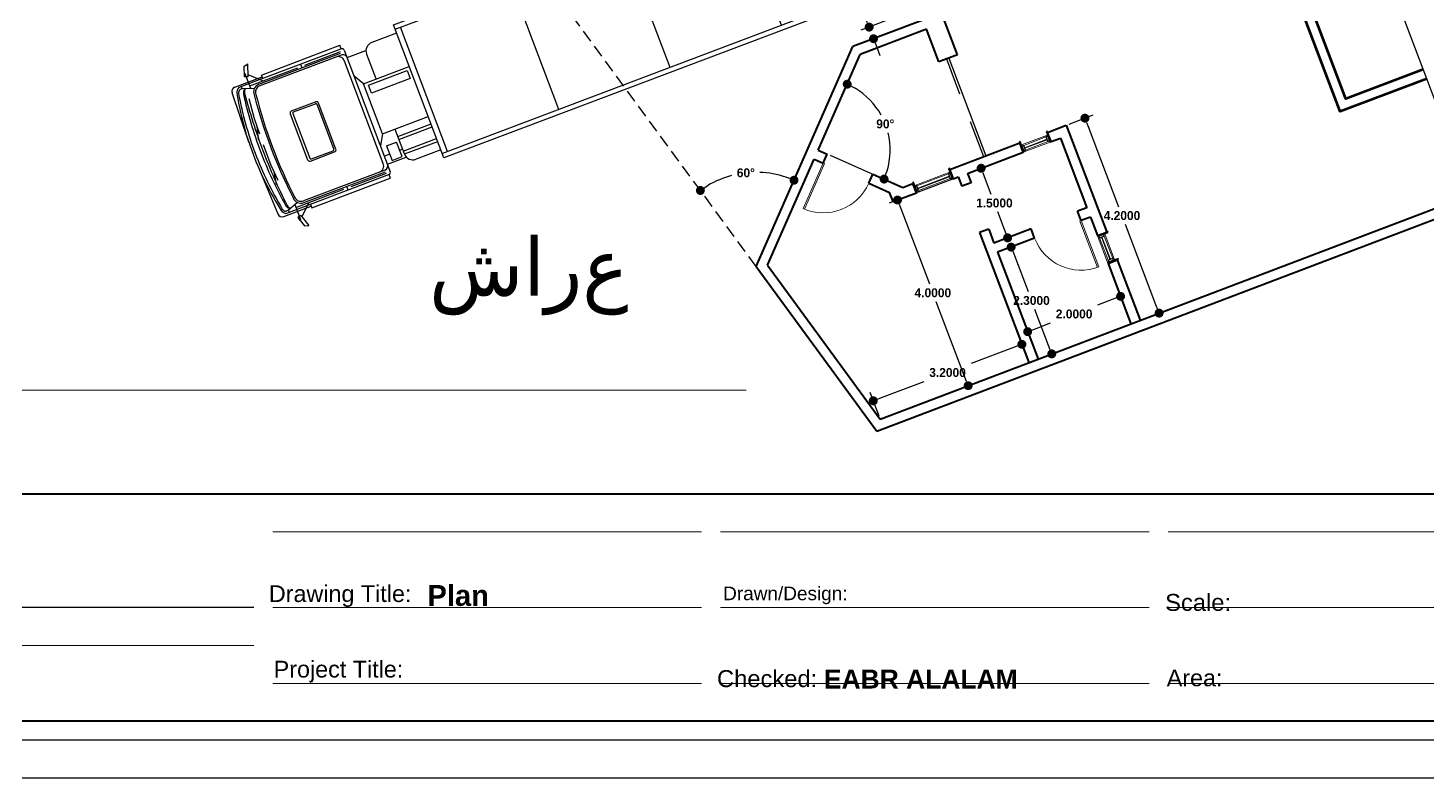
# Model space of a CAD drawing. Header units: metres. Extents: x 2164 to 2480, y 2851 to 3062.
# Drawn here: x 2246.26 to 2274.44, y 2901.46 to 2916.57 of the extents above; entities that cross this region are included whole.
import ezdxf

# ---------------------------------------------------------------- set-up
doc = ezdxf.new("R2010")
doc.units = ezdxf.units.M
doc.header["$MEASUREMENT"] = 0
doc.linetypes.add('DASHED2', pattern=[0.375, 0.25, -0.125])
doc.linetypes.add('JIS_02_0.7', pattern=[1.35, 0.75, -0.6])
doc.layers.get('0').update_dxf_attribs({"linetype": 'CONTINUOUS'})
doc.layers.get('Defpoints').update_dxf_attribs({"linetype": 'CONTINUOUS'})
for name, color, linetype in [('0.DIM', 7, 'CONTINUOUS'), ('bl', 8, 'CONTINUOUS'), ('تعديل الأرض', 2, 'CONTINUOUS')]:
    doc.layers.add(name, color=color, linetype=linetype)
doc.layers.add('A-WALL', color=7, linetype='CONTINUOUS', lineweight=30, true_color=0x000000)
doc.layers.add('elevation', color=55, linetype='CONTINUOUS', lineweight=0)
doc.layers.add('G-ANNO-TTLB', color=250, linetype='CONTINUOUS', lineweight=18)
doc.styles.add('Arial', font='arial.ttf', dxfattribs={"height": 0.05})
doc.styles.add('Arial_1', font='arial.ttf', dxfattribs={"height": 238.125})
doc.styles.add('Arial_B_3', font='arialbd.ttf', dxfattribs={"height": 2.5})
doc.styles.get("Standard").update_dxf_attribs({"font": 'bold.shx', "bigfont": 'whgtxt.shx'})
doc.dimstyles.get("Standard").update_dxf_attribs({"dimtxt": 0.18, "dimasz": 0.18, "dimexe": 0.18, "dimexo": 0.0625, "dimgap": 0.09, "dimtad": 0, "dimtih": 1, "dimtoh": 1, "dimdec": 4, "dimzin": 0, "dimdsep": 46, "dimtxsty": 'Standard', "dimblk": 'DOT', "dimcen": 0.09, "dimadec": 0, "dimazin": 0, "dimtfac": 1, "dimtdec": 4, "dimtofl": 0, "dimtmove": 0, "dimatfit": 3, "dimldrblk": 'DOT', "dimfxl": 1, "dimtolj": 1, "dimtzin": 0, "dimarcsym": 0})
doc.dimstyles.new('STANDARD$0', dxfattribs={"dimtxt": 0.2, "dimasz": 0.08, "dimexe": 0.18, "dimexo": 0.0625, "dimgap": 0.09, "dimtad": 0, "dimtih": 1, "dimtoh": 1, "dimzin": 0, "dimdsep": 46, "dimtxsty": 'Arial', "dimblk": 'DOT', "dimcen": 0.09, "dimse1": 1, "dimse2": 1, "dimadec": 0, "dimazin": 3, "dimtfac": 1, "dimtofl": 0, "dimtmove": 0, "dimatfit": 3, "dimfxl": 1, "dimtolj": 1, "dimtzin": 0, "dimarcsym": 0})

# ---------------------------------------------------------------- blocks, each defined once
blk = doc.blocks.new('_Dot')
at = {"color": 0, "linetype": 'ByBlock', "lineweight": -2}
blk.add_line((-0.5, 0), (-1, 0), dxfattribs=at)
at = {"color": 0, "linetype": 'ByBlock', "const_width": 0.5}
blk.add_lwpolyline([(-0.25, 0, 1), (0.25, 0, 1)], format="xyb", close=True, dxfattribs=at)
blk = doc.blocks.new('*D70')
at = {"layer": '0.DIM', "color": 0, "lineweight": -2, "transparency": 16777216}
for start, end in [(343.9105035039578, 358.8990512596231), (313.4882624732006, 327.9840949868795)]:
    blk.add_arc((2248.308975304701, 2928.980073520454), 1.422834134021071, start, end, dxfattribs=at)
at = {"layer": 'Defpoints', "color": 0, "transparency": 16777216}
for p in [(2252.309907079519, 2929.411341954462, -8.43720548942263), (2248.308975304701, 2928.980073520454, 10.08), (2248.308975304701, 2928.980073520454, 10.08), (2249.491431306082, 2928.188710912206), (2260.869782477067, 2911.839911952101, 9.982000000000001)]:
    blk.add_point(p, dxfattribs=at)
at = {"layer": '0.DIM', "color": 0, "lineweight": -2, "transparency": 16777216, "xscale": 0.18, "yscale": 0.18, "zscale": 0.18}
for p, rotation in [((2249.723614744542, 2929.132560333587), 92.52566163375968), ((2249.150011264825, 2927.832417000971), 219.861652099064)]:
    blk.add_blockref('_Dot', p, dxfattribs=dict(at, rotation=rotation))
at = {"layer": '0.DIM', "color": 0, "transparency": 16777216, "insert": (2249.610747576966, 2928.405751377318), "char_height": 0.18, "attachment_point": 5}
blk.add_mtext('\\A1;60°', dxfattribs=at)
blk = doc.blocks.new('6435')
at = {"color": 0}
for p, q in [((432.0453966250352, 1665.483149075327), (505.4554345968354, 1887.356856539611)), ((505.4554345968354, 1887.356856539611), (597.1663951079536, 1912.237368784152)), ((507.2874628575228, 1640.588252774424), (597.1663951079536, 1912.237368784152)), ((469.6162912985019, 1722.073002077761), (432.0453966250352, 1722.073002077761)), ((507.2874628575228, 1640.588252774424), (432.0453966250352, 1665.483149075334)), ((469.6162912985019, 1372.65124318435), (469.6162912985019, 1722.073002077761)), ((777.6419938793115, 1438.06521702466), (519.1399009048182, 1676.410933768747)), ((793.3103972735989, 1572.250269773401), (2648.549272531847, 1572.250269773401)), ((793.3103972735989, 1488.012048261363), (793.3103972735989, 1572.250269773401)), ((2648.549272531847, 1488.012048261363), (2648.549272531847, 1572.250269773401)), ((3919.266826145322, 1572.250269773401), (17324.37970122459, 1572.250269773401)), ((3919.266826145322, -1572.25026977341), (3919.266826145322, 1572.250269773401)), ((17324.37970122459, 1572.250269773401), (17324.37970122459, -1572.25026977341)), ((5.797731991362525, 281.7680795399783), (45.42311696169781, 1432.42576108696)), ((145.3638752326078, 1528.984086495467), (793.3103972735989, 1528.984086495467)), ((2651.743107218965, 1488.012048261363), (226.6095024121169, 1488.012048261363)), ((289.8865995669912, 1438.06521702466), (237.1216582308698, 1438.06521702466)), ((289.8865995669912, 1438.06521702466), (289.8865995669912, 1488.012048261363)), ((539.189075194503, 1347.329704923583), (289.8865995669912, 1438.06521702466)), ((469.6162912985019, 1438.06521702466), (1604.001428359159, 1438.06521702466)), ((667.0094944250013, 1400.593990976456), (2601.743106473907, 1400.593990976456)), ((2601.743106473907, 1360.593990976456), (675.8984305865306, 1360.593990976456)), ((1687.140009479568, 1488.012048261363), (1687.140009479568, 1400.593990976456)), ((1772.332054343744, 1438.06521702466), (2614.777128093847, 1438.06521702466)), ((2701.743107964023, 1438.012047516305), (2701.743107964023, -1438.012047516314)), ((2701.743107964023, 1260.59398948634), (3147.065255413268, 1260.59398948634)), ((3919.266826145322, 1381.533074929487), (3330.775278303277, 1381.533074929487)), ((3919.266826145322, 1472.250269773401), (17324.37970122459, 1472.250269773401)), ((4043.562702024094, -1472.25026977341), (4043.562702024094, 1472.250269773401)), ((6674.866926688439, -1472.25026977341), (6674.866926688439, 1472.250269773401)), ((9306.171151352784, -1472.25026977341), (9306.171151352784, 1472.250269773401)), ((11937.47537601713, -1472.25026977341), (11937.47537601713, 1472.250269773401)), ((14568.77960068148, -1472.25026977341), (14568.77960068148, 1472.250269773401)), ((17200.08382534582, -1472.250269773403), (17200.08382534582, 1472.250269773401)), ((303.3106964751787, 718.1033658239312), (354.8202599871147, 1177.646770686863)), ((2620.574860085238, -1210.593985016), (2620.574860085238, 1210.593985015991)), ((3130.775275323045, 1181.533071949255), (3130.775275323045, 606.2455573176549)), ((295.9521874021448, 362.6561040024017), (303.3106964751787, 718.1033658239312)), ((2835.090943764866, 592.7746736172476), (2701.743107964023, 818.1198820157142)), ((299.8521939434286, 551.0429949350792), (215.0085875978402, 258.2854931494139)), ((1084.779593561048, 542.7746728721895), (1084.779593561048, -542.7746728721986)), ((1134.779594306106, 592.7746736172476), (1703.181275098555, 592.7746736172476)), ((1141.303307426366, 526.5897129767754), (1141.303307426366, -526.5897129767918)), ((1171.303306755814, 556.5897123062232), (1683.929112672777, 556.5897123062232)), ((1713.929112002224, -526.5897129767918), (1713.929112002224, 526.5897129767754)), ((1753.181275843614, -542.7746728721986), (1753.181275843614, 542.7746728721895)), ((2835.090943764866, 592.7746736172476), (3919.266826145322, 592.7746736172476)), ((2835.090943764866, -592.7746736172567), (2835.090943764866, 592.7746736172476)), ((2927.977111058746, 521.3111832427885), (3840.861556520889, 521.3111832427885)), ((2927.977111058746, 334.05283545568), (2927.977111058746, 521.3111832427885)), ((3840.861556520889, 334.05283545568), (2927.977111058746, 334.05283545568)), ((3840.861556520889, 521.3111832427885), (3840.861556520889, 334.05283545568)), ((288.5936783291108, -378.3144860711118), (288.5936783291108, 109.338693995297)), ((5.797731991362525, -281.7680795399947), (45.42311696169781, -1432.425761086976)), ((296.9600717972207, -517.2650817564872), (237.0841148171749, -810.0225835421525)), ((310.6692055484455, -744.9488870049981), (288.5936783291108, -378.3144860711118)), ((1134.779594306106, -592.7746736172567), (1703.181275098555, -592.7746736172567)), ((1171.303306755814, -556.5897123062396), (1683.929112672777, -556.5897123062396)), ((2835.090943764866, -592.7746736172567), (2701.743107964023, -818.1198820157233)), ((2835.090943764866, -592.7746736172567), (3919.266826145322, -592.7746736172567)), ((3130.775275323045, -1181.533071949264), (3130.775275323045, -606.2455573176567)), ((2827.968922502332, -876.6946913683068), (3062.35817201293, -876.6946913683068)), ((2827.968922502332, -876.6946913683068), (2827.968922502332, -1218.630964945777)), ((3062.35817201293, -1218.630964945777), (3062.35817201293, -876.6946913683068)), ((3130.775275323045, -770.7995333573062), (3919.266826145322, -770.7995333573062)), ((3130.775275323045, -836.5930069041287), (3919.266826145322, -836.5930069041287)), ((2827.968922502332, -1068.644340427324), (2701.743107964023, -1068.644340427324)), ((2827.968922502332, -1218.630964945777), (3062.35817201293, -1218.630964945777)), ((3062.35817201293, -1068.644340427324), (3130.775275323045, -1068.644340427324)), ((3130.775275323045, -1115.739598402449), (3919.266826145322, -1115.739598402449)), ((3130.775275323045, -1181.533071949264), (3919.266826145322, -1181.533071949264)), ((145.3638752326078, -1528.984086495476), (793.3103972735989, -1528.984086495476)), ((2651.743107218965, -1488.012048261372), (226.6095024121169, -1488.012048261372)), ((289.8865995669912, -1438.065217024669), (237.1216582308698, -1438.065217024669)), ((539.189075194503, -1347.329704923593), (289.8865995669912, -1438.065217024669)), ((289.8865995669912, -1438.065217024669), (289.8865995669912, -1488.012048261372)), ((469.6162912985019, -1372.651243184359), (469.6162912985019, -1722.073002077771)), ((469.6162912985019, -1438.065217024669), (1604.001428359159, -1438.065217024669)), ((777.6419938793115, -1438.065217024669), (519.1399009048182, -1676.410933768756)), ((667.0094944250013, -1400.593990976465), (2601.743106473907, -1400.593990976465)), ((2601.743106473907, -1360.593990976465), (675.8984305865306, -1360.593990976465)), ((793.3103972735989, -1488.012048261372), (793.3103972735989, -1572.25026977341)), ((1687.140009479568, -1488.012048261372), (1687.140009479568, -1400.593990976465)), ((1772.332054343744, -1438.065217024669), (2614.777128093847, -1438.065217024669)), ((2648.549272531847, -1488.012048261372), (2648.549272531847, -1572.25026977341)), ((2701.743107964023, -1260.593989486349), (3147.065255413268, -1260.593989486349)), ((3919.266826145322, -1381.533074929496), (3330.775278303277, -1381.533074929496)), ((17324.37970122459, -1472.250269773403), (3919.266826145322, -1472.25026977341)), ((507.2874628575228, -1640.588252774433), (432.0453966250352, -1665.483149075343)), ((432.0453966250352, -1665.483149075336), (505.4554345968354, -1887.356856539621)), ((469.6162912985019, -1722.073002077771), (432.0453966250352, -1722.073002077771)), ((507.2874628575228, -1640.588252774433), (597.1663951079536, -1912.237368784162)), ((793.3103972735989, -1572.25026977341), (2648.549272531847, -1572.25026977341)), ((17324.37970122459, -1572.25026977341), (3919.266826145322, -1572.25026977341)), ((505.4554345968354, -1887.356856539621), (597.1663951079536, -1912.237368784162))]:
    blk.add_line(p, q, dxfattribs=at)
for centre, radius, start, end in [((6849.822004758724, -9.094947017729282e-13), 6849.822004758722, 168.3132433069796, 180), ((145.3638752326078, 1428.984085005343), 100.0000014901129, 90, 178.027675385178), ((7712.132498932508, -9.094947017729282e-13), 7659.952911010415, 169.7306775505081, 180), ((271.2031286076817, 1364.603749906236), 131.2181374665157, 109.8673372612905, 169.9481498431455), ((8927.180474983965, -9.094947017729282e-13), 8753.248515243899, 171.2918939419063, 180), ((264.060436785192, 1351.976581917507), 90.20504910821089, 107.3758985257768, 171.3256706555519), ((12736.98810138853, -9.094947017729282e-13), 12505.72016376943, 173.8958760705024, 180), ((391.3566335390497, 1307.400523361807), 117.8802671223197, 111.6512884957501, 171.2918939419063), ((435.3085524956405, 1315.56583664858), 133.8959977781456, 130.7741318589589, 173.8958760705024), ((667.0094944250013, 1220.593983823898), 180.0000071525574, 90, 180), ((675.8984305865306, 1210.593985015991), 150.0000059604645, 90, 180), ((2470.574854124774, 1210.593985015991), 150.0000059604645, 0, 90), ((2601.743106473907, 1260.59398948634), 100.0000014901161, 0, 90), ((2651.743107218965, 1438.012047516305), 50.00000074505806, 0, 90), ((3330.775278303277, 1181.533071949255), 200.0000029802322, 90, 180), ((11469.15822593818, -9.094947017729282e-13), 11049.77106511823, 173.6579775373117, 186.3420224626883), ((11508.04716329181, -9.999998807908014), 11049.77106511823, 173.6579775373117, 186.3420224626883), ((1134.779594306106, 542.7746728721895), 50.00000074505806, 90, 180), ((1171.303306755814, 526.5897129767754), 29.99999932944775, 90, 180), ((1683.929112672777, 526.5897129767754), 29.99999932944775, 0, 90), ((1703.181275098555, 542.7746728721895), 50.00000074505806, 0, 90), ((7712.132498932508, -9.094947017729282e-13), 7659.952911010408, 180, 190.2693224494919), ((8927.180474983965, -9.094947017729282e-13), 8753.248515243899, 180, 188.7081060580937), ((12736.98810138853, -9.094947017729282e-13), 12505.72016376943, 180, 186.1041239294976), ((6849.822004758724, -9.094947017729282e-13), 6849.82200475872, 180, 191.6867566930204), ((1134.779594306106, -542.7746728721986), 50.00000074505806, 180, 270), ((1171.303306755814, -526.5897129767918), 29.99999932944775, 180, 270), ((1683.929112672777, -526.5897129767918), 29.99999932944775, 270, 0), ((1703.181275098555, -542.7746728721986), 50.00000074505806, 270, 0), ((667.0094944250013, -1220.593983823907), 180.0000071525574, 180, 270), ((675.8984305865306, -1210.593985016), 150.0000059604645, 180, 270), ((2470.574854124774, -1210.593985016), 150.0000059604645, 270, 0), ((3330.775278303277, -1181.533071949264), 200.0000029802322, 180, 270), ((145.3638752326078, -1428.984085005352), 100.0000014901232, 181.972324614822, 270), ((271.2031286076817, -1364.603749906245), 131.218137466512, 190.0518501568545, 250.1326627387095), ((264.060436785192, -1351.976581917516), 90.20504910821593, 188.674329344448, 252.6241014742232), ((391.3566335390497, -1307.400523361816), 117.8802671223168, 188.7081060580937, 248.34871150425), ((435.3085524956405, -1315.565836648589), 133.8959977781332, 186.1041239294976, 229.2258681410412), ((2601.743106473907, -1260.593989486349), 100.0000014901161, 270, 0), ((2651.743107218965, -1438.012047516314), 50.00000074505806, 270, 0)]:
    blk.add_arc(centre, radius, start, end, dxfattribs=at)
blk = doc.blocks.new('dgfhg')
at = {"layer": 'A-WALL'}
for points in [[(2025.143094898612, 2975.479198112499), (2024.919095893546, 2975.479198112499), (2024.919095893546, 2975.458228408131), (2025.143094898612, 2975.458228408131)], [(2025.117594276894, 2975.417689314708), (2025.117594276894, 2975.458233139163), (2025.01759413221, 2975.458233139163), (2025.01759413221, 2975.417689314708)], [(2025.143094898612, 2974.900167816867), (2024.919095893546, 2974.900167816867), (2024.919095893546, 2974.879198112499), (2025.143094898612, 2974.879198112499)], [(2025.117669140966, 2974.900166329358), (2025.117669140966, 2974.93784263815), (2025.017668996282, 2974.93784263815), (2025.017668996282, 2974.900166329358)]]:
    blk.add_lwpolyline(points, close=True, dxfattribs=at)
at = {"layer": 'elevation', "color": 9, "true_color": 0xc7c8ca}
for p, q in [((2024.993093855247, 2975.458228477781), (2024.993238015625, 2974.900167886158)), ((2025.01759413221, 2975.417689314708), (2025.017668996282, 2974.93784263815)), ((2025.117669140966, 2974.93784263815), (2025.117594276894, 2975.417689314708)), ((2025.143094898612, 2974.900167821023), (2025.143094898612, 2975.458228408131))]:
    blk.add_line(p, q, dxfattribs=at)
at = {"layer": 'elevation', "color": 143, "true_color": 0x7aafdf}
for p, q in [((2025.067669068625, 2974.937842679706), (2025.067524945805, 2975.417689314708)), ((2025.079950830037, 2974.937842679706), (2025.079806707217, 2975.417689314708))]:
    blk.add_line(p, q, dxfattribs=at)
blk = doc.blocks.new('tehhtr')
at = {"layer": 'bl', "lineweight": 13}
for p, q in [((2027.183379513963, 2984.995497771606, 10.08), (2027.160011786301, 2984.986612429523, 10.08)), ((2027.160011786302, 2984.986612429523, 10.08), (2027.51531438551, 2984.052195465318, 10.08)), ((2027.183379513963, 2984.995497771606, 10.08), (2027.538793197308, 2984.06078866515, 10.08))]:
    blk.add_line(p, q, dxfattribs=at)
blk.add_arc((2027.183379513962, 2984.995497771607, 10.08), 0.999999999999844, 200.8188002012317, 290.8188002012241, dxfattribs=at)
blk = doc.blocks.new('*D81')
at = {"color": 0, "lineweight": -2, "transparency": 16777216}
for p, q in [((2263.068145113291, 2916.921531746605), (2262.888145113291, 2916.921531746605)), ((2264.130876260044, 2916.939073928432), (2263.027320780172, 2916.521115246164)), ((2263.131898680132, 2916.753200279804), (2263.068145113291, 2916.921531746605)), ((2264.219422880026, 2916.705280226203), (2263.115867400154, 2916.287321543936)), ((2263.347952433794, 2916.182743643975), (2263.411706000635, 2916.014412177175))]:
    blk.add_line(p, q, dxfattribs=at)
at = {"layer": 'Defpoints', "color": 0, "transparency": 16777216}
for p in [(2264.189792273424, 2916.961387676825, -8.536442185297615), (2264.278338893406, 2916.727593974597), (2263.284198866954, 2916.351075110776)]:
    blk.add_point(p, dxfattribs=at)
at = {"color": 0, "lineweight": -2, "transparency": 16777216, "xscale": 0.18, "yscale": 0.18, "zscale": 0.18}
for p, rotation in [((2263.195652246972, 2916.584868813005), 290.7435940119555), ((2263.284198866954, 2916.351075110776), 110.7435940119555)]:
    blk.add_blockref('_Dot', p, dxfattribs=dict(at, rotation=rotation))
at = {"color": 0, "lineweight": 30, "transparency": 16777216, "insert": (2262.393145113291, 2916.921531746605), "char_height": 0.18, "attachment_point": 5}
blk.add_mtext('\\A1;0.2500', dxfattribs=at)
blk = doc.blocks.new('*D86')
at = {"color": 0, "lineweight": -2, "transparency": 16777216}
for p, q in [((2264.928832078286, 2913.544840077726), (2263.598417014174, 2913.038963206465)), ((2263.830639116337, 2912.934690030305), (2264.409048840686, 2911.413519456556)), ((2265.12434492371, 2909.532348882806), (2264.545935199362, 2911.053519456556)), ((2266.350486811662, 2909.806003651903), (2265.020071747551, 2909.300126780642))]:
    blk.add_line(p, q, dxfattribs=at)
at = {"layer": 'Defpoints', "color": 0, "transparency": 16777216}
for p in [(2264.987718751992, 2913.567231139777, 10.08), (2266.409373485369, 2909.828394713953, 10.08), (2265.188319386712, 2909.364101243645)]:
    blk.add_point(p, dxfattribs=at)
at = {"color": 0, "lineweight": -2, "transparency": 16777216, "xscale": 0.18, "yscale": 0.18, "zscale": 0.18}
for p, rotation in [((2263.766664653335, 2913.102937669467), 110.8188002011371), ((2265.188319386712, 2909.364101243645), 290.8188002011372)]:
    blk.add_blockref('_Dot', p, dxfattribs=dict(at, rotation=rotation))
at = {"color": 0, "lineweight": 30, "transparency": 16777216, "insert": (2264.477492020024, 2911.233519456556), "char_height": 0.18, "attachment_point": 5}
blk.add_mtext('\\A1;4.0000', dxfattribs=at)
blk = doc.blocks.new('*D87')
at = {"color": 0, "lineweight": -2, "transparency": 16777216}
for p, q in [((2266.386982423319, 2909.887281387661), (2266.205567314767, 2910.364388381448)), ((2266.101294138608, 2910.132166279284), (2265.247392580729, 2909.807478848934)), ((2263.446720276273, 2909.122791418585), (2264.300621834152, 2909.447478848935)), ((2263.395913282661, 2908.749957600957), (2263.214498174109, 2909.227064594745))]:
    blk.add_line(p, q, dxfattribs=at)
at = {"layer": 'Defpoints', "color": 0, "transparency": 16777216}
for p in [(2266.40937348537, 2909.828394713954, 10.08), (2263.278472637112, 2909.058816955583), (2263.418304344712, 2908.691070927251, 10.08)]:
    blk.add_point(p, dxfattribs=at)
at = {"color": 0, "lineweight": -2, "transparency": 16777216, "xscale": 0.18, "yscale": 0.18, "zscale": 0.18}
for p, rotation in [((2266.26954177777, 2910.196140742286), 20.81880020116878), ((2263.278472637112, 2909.058816955583), 200.8188002011687)]:
    blk.add_blockref('_Dot', p, dxfattribs=dict(at, rotation=rotation))
at = {"color": 0, "lineweight": 30, "transparency": 16777216, "insert": (2264.77400720744, 2909.627478848935), "char_height": 0.18, "attachment_point": 5}
blk.add_mtext('\\A1;3.2000', dxfattribs=at)
blk = doc.blocks.new('*D88')
at = {"color": 0, "lineweight": -2, "transparency": 16777216}
for p, q in [((2265.837750508675, 2912.071699457521), (2266.222061288753, 2912.217829744423)), ((2266.117788112593, 2911.985607642259), (2266.394096206099, 2911.258939808997)), ((2266.807290658282, 2910.172271975735), (2266.530982564776, 2910.898939808997)), ((2266.655201980368, 2909.921868512673), (2267.039512760446, 2910.067998799575))]:
    blk.add_line(p, q, dxfattribs=at)
at = {"layer": 'Defpoints', "color": 0, "transparency": 16777216}
for p in [(2265.778863834968, 2912.049308395471, 10.08), (2266.871265121284, 2910.004024336574), (2266.59631530666, 2909.899477450623, 10.08)]:
    blk.add_point(p, dxfattribs=at)
at = {"color": 0, "lineweight": -2, "transparency": 16777216, "xscale": 0.18, "yscale": 0.18, "zscale": 0.18}
for p, rotation in [((2266.053813649591, 2912.153855281422), 110.818800201165), ((2266.871265121284, 2910.004024336574), 290.818800201165)]:
    blk.add_blockref('_Dot', p, dxfattribs=dict(at, rotation=rotation))
at = {"color": 0, "lineweight": 30, "transparency": 16777216, "insert": (2266.462539385438, 2911.078939808997), "char_height": 0.18, "attachment_point": 5}
blk.add_mtext('\\A1;2.3000', dxfattribs=at)
blk = doc.blocks.new('*D89')
at = {"color": 0, "lineweight": -2, "transparency": 16777216}
for p, q in [((2268.087662695286, 2911.098148281059), (2267.79458660128, 2910.986709060716)), ((2268.443342457522, 2910.66919149102), (2268.191935871445, 2911.330370383223)), ((2266.573924244611, 2909.958364124329), (2266.322517658534, 2910.619543016533)), ((2266.554739760698, 2910.515269840374), (2266.847815854704, 2910.626709060716))]:
    blk.add_line(p, q, dxfattribs=at)
at = {"layer": 'Defpoints', "color": 0, "transparency": 16777216}
for p in [(2268.255910334447, 2911.162122744062), (2268.465733519572, 2910.610304817313, 10.08), (2266.596315306661, 2909.899477450623, 10.08)]:
    blk.add_point(p, dxfattribs=at)
at = {"color": 0, "lineweight": -2, "transparency": 16777216, "xscale": 0.18, "yscale": 0.18, "zscale": 0.18}
for p, rotation in [((2268.255910334447, 2911.162122744062), 20.81880020119048), ((2266.386492121536, 2910.451295377371), 200.8188002011905)]:
    blk.add_blockref('_Dot', p, dxfattribs=dict(at, rotation=rotation))
at = {"color": 0, "lineweight": 30, "transparency": 16777216, "insert": (2267.321201227992, 2910.806709060716), "char_height": 0.18, "attachment_point": 5}
blk.add_mtext('\\A1;2.0000', dxfattribs=at)
blk = doc.blocks.new('*D90')
at = {"color": 0, "lineweight": -2, "transparency": 16777216}
for p, q in [((2265.233547246989, 2913.660704938496), (2265.61785802707, 2913.806835225399)), ((2265.51358485091, 2913.574613123234), (2265.647727471078, 2913.221828932555)), ((2265.918756449922, 2912.509044741875), (2265.784613829754, 2912.861828932555)), ((2265.766667772006, 2912.258641278812), (2266.150978552086, 2912.404771565714))]:
    blk.add_line(p, q, dxfattribs=at)
at = {"layer": 'Defpoints', "color": 0, "transparency": 16777216}
for p in [(2265.174660573282, 2913.638313876445, 10.08), (2265.449610387908, 2913.742860762397), (2265.707781098299, 2912.236250216761, 10.08)]:
    blk.add_point(p, dxfattribs=at)
at = {"color": 0, "lineweight": -2, "transparency": 16777216, "xscale": 0.18, "yscale": 0.18, "zscale": 0.18}
for p, rotation in [((2265.449610387908, 2913.742860762397), 110.8188002011153), ((2265.982730912924, 2912.340797102713), 290.8188002011153)]:
    blk.add_blockref('_Dot', p, dxfattribs=dict(at, rotation=rotation))
at = {"color": 0, "lineweight": 30, "transparency": 16777216, "insert": (2265.716170650417, 2913.041828932554), "char_height": 0.18, "attachment_point": 5}
blk.add_mtext('\\A1;1.5000', dxfattribs=at)
blk = doc.blocks.new('*D91')
at = {"color": 0, "lineweight": -2, "transparency": 16777216}
for start, end in [(104.9967289520834, 120.7825219607678), (71.67478238103976, 87.60600631127346)]:
    blk.add_arc((2260.918660754797, 2911.765162068572), 1.896618866040844, start, end, dxfattribs=at)
at = {"layer": 'Defpoints', "color": 0, "transparency": 16777216}
for p in [(2248.3089753047, 2928.980073520454, 10.08), (2262.868638263539, 2916.193686410908), (2261.043340352726, 2913.657678414837), (2260.918660754797, 2911.765162068571), (2260.918660754797, 2911.765162068571, 10.08)]:
    blk.add_point(p, dxfattribs=at)
at = {"color": 0, "lineweight": -2, "transparency": 16777216, "xscale": 0.18, "yscale": 0.18, "zscale": 0.18}
for p, rotation in [((2261.682970917722, 2913.500959607995), 338.9549120529781), ((2259.797912304363, 2913.295222862745), 213.5023922888293)]:
    blk.add_blockref('_Dot', p, dxfattribs=dict(at, rotation=rotation))
at = {"color": 0, "transparency": 16777216, "insert": (2260.712884261272, 2913.650584874662), "char_height": 0.18, "attachment_point": 5}
blk.add_mtext('\\A1;60°', dxfattribs=at)
blk = doc.blocks.new('*D92')
at = {"color": 0, "lineweight": -2, "transparency": 16777216}
blk.add_line((2262.409809581098, 2914.002732640821), (2263.660846764908, 2913.451873216225), dxfattribs=at)
for start, end in [(29.10012575662414, 59.11761971976529), (343.3524637300638, 13.77160295773827)]:
    blk.add_arc((2262.169110323569, 2914.108717863498), 1.449945551565405, start, end, dxfattribs=at)
at = {"layer": 'Defpoints', "color": 0, "transparency": 16777216}
for p in [(2263.017889416217, 2916.036349775251), (2263.610479050414, 2914.266192609981), (2262.169110323571, 2914.108717863497, 10.08), (2262.16911032357, 2914.108717863497), (2262.352151584048, 2914.028120735987, 10.08)]:
    blk.add_point(p, dxfattribs=at)
at = {"color": 0, "lineweight": -2, "transparency": 16777216, "xscale": 0.18, "yscale": 0.18, "zscale": 0.18}
for p, rotation in [((2262.753417556084, 2915.435717170406), 152.6763307223349), ((2263.49610963048, 2913.524410630984), 249.7937527274941)]:
    blk.add_blockref('_Dot', p, dxfattribs=dict(at, rotation=rotation))
at = {"color": 0, "transparency": 16777216, "insert": (2263.52060813852, 2914.633880465636), "char_height": 0.18, "attachment_point": 5}
blk.add_mtext('\\A1;90°', dxfattribs=at)
blk = doc.blocks.new('*D73')
at = {"color": 0, "lineweight": -2, "transparency": 16777216}
for p, q in [((2267.218824544523, 2914.629556863146), (2267.706873651623, 2914.815132599607)), ((2267.602600475463, 2914.582910497443), (2268.216551568145, 2912.968269013048)), ((2268.967389019504, 2910.993627528654), (2268.353437926821, 2912.608269013048)), ((2268.711562014569, 2910.703778616033), (2269.199611121668, 2910.889354352493))]:
    blk.add_line(p, q, dxfattribs=at)
at = {"layer": 'Defpoints', "color": 0, "transparency": 16777216}
for p in [(2267.159937870816, 2914.607165801095, 18.51720548942263), (2269.031363482506, 2910.825379889491), (2268.652675340862, 2910.681387553982, 18.51720548942263)]:
    blk.add_point(p, dxfattribs=at)
at = {"color": 0, "lineweight": -2, "transparency": 16777216, "xscale": 0.18, "yscale": 0.18, "zscale": 0.18}
for p, rotation in [((2267.538626012461, 2914.751158136605), 110.8188002011341), ((2269.031363482506, 2910.825379889491), 290.8188002011341)]:
    blk.add_blockref('_Dot', p, dxfattribs=dict(at, rotation=rotation))
at = {"color": 0, "lineweight": 30, "transparency": 16777216, "insert": (2268.284994747483, 2912.788269013048), "char_height": 0.18, "attachment_point": 5}
blk.add_mtext('\\A1;4.2000', dxfattribs=at)

msp = doc.modelspace()

# ---------------------------------------------------------------- linework, layer by layer
at = {"color": 18, "linetype": 'DASHED2', "true_color": 0x000000}
msp.add_line((2260.918660754797, 2911.76516206857, 18.51720548942263), (2248.3089753047, 2928.980073520453, 18.51720548942263), dxfattribs=at)
at = {"color": 18, "linetype": 'JIS_02_0.7', "true_color": 0x000000}
msp.add_line((2264.750485826129, 2915.944027171593, -4.415578505925226), (2265.499061574249, 2913.975333782934, 18.51720548942261), dxfattribs=at)
at = {"color": 251, "true_color": 0x636466}
msp.add_line((2264.797244607186, 2915.961736510971, -4.414863916844231), (2265.545797029571, 2913.993104467101, 18.51720548942261), dxfattribs=at)
at = {"color": 18, "true_color": 0x000000}
msp.add_line((2262.905973837205, 2915.782182297053, 8.43720548942263), (2262.499494269441, 2914.859041054429, 8.43720548942263), dxfattribs=at)
at = {"color": 18, "lineweight": 5, "true_color": 0x000000}
for p, q in [((2237.93965228991, 2909.27253650012), (2260.721931863229, 2909.27253650012)), ((2259.823499599685, 2906.418138639855), (2251.193275391385, 2906.418138639855)), ((2268.834917456762, 2906.418138639855), (2260.204693248464, 2906.418138639855)), ((2277.84633531384, 2906.418138639856), (2269.21611110554, 2906.418138639855)), ((2259.823499599685, 2904.893364044751), (2251.193275391385, 2904.893364044751)), ((2268.834917456762, 2904.893364044751), (2260.204693248464, 2904.893364044751)), ((2277.84633531384, 2904.893364044751), (2269.21611110554, 2904.893364044751)), ((2250.812081742609, 2904.130976747198), (2233.300045517814, 2904.130976747198)), ((2259.823499599685, 2903.368589449645), (2251.193275391385, 2903.368589449645)), ((2268.834917456762, 2903.368589449645), (2260.204693248464, 2903.368589449645)), ((2277.84633531384, 2903.368589449645), (2269.21611110554, 2903.368589449645))]:
    msp.add_line(p, q, dxfattribs=at)
at = {"color": 18, "lineweight": 40, "true_color": 0x000000}
msp.add_line((2287.048349995305, 2907.180525937411), (2232.918851869036, 2907.180525937411), dxfattribs=at)
at = {"color": 18, "lineweight": 30, "true_color": 0x000000}
msp.add_line((2250.812081742609, 2904.893364044751), (2233.300045517814, 2904.893364044751), dxfattribs=at)
at = {"color": 18, "true_color": 0x000000}
msp.add_lwpolyline([(2231.775270922706, 2946.748426680415), (2295.815803917169, 2946.748426680193), (2295.815803917169, 2901.462621205536), (2231.775270922706, 2901.462621205611)], close=True, dxfattribs=at)
at = {"color": 18, "lineweight": 30, "true_color": 0x000000}
msp.add_lwpolyline([(2232.537658220261, 2945.986039382863), (2295.053416619615, 2945.986039382863), (2295.053416619615, 2902.225008503314), (2232.537658220261, 2902.225008503314)], close=True, dxfattribs=at)
at = {"color": 252, "lineweight": 30, "true_color": 0x939598}
msp.add_lwpolyline([(2262.889900894577, 2945.986039382863), (2269.167076020814, 2929.412125973449), (2270.400008993455, 2929.614926421645), (2268.505192799712, 2928.366788930462), (2269.562985153599, 2928.366788930462), (2276.369213909039, 2910.39599095705)], dxfattribs=at)
at = {"color": 18, "lineweight": 40, "true_color": 0x000000}
msp.add_lwpolyline([(2287.048349995307, 2902.606202152091), (2232.918851869036, 2902.606202152091), (2232.918851869036, 2907.180525937411)], dxfattribs=at)
at = {"layer": 'A-WALL', "elevation": 18.41720744249042}
for points in [[(2264.827107556249, 2913.533442237189), (2264.865004238178, 2913.547852067175), (2264.829462818421, 2913.641323113058), (2264.791566136492, 2913.626913283072)], [(2264.893663659564, 2913.531467642229), (2264.814051348108, 2913.740841552103), (2264.794450774475, 2913.733388632234), (2264.874063085931, 2913.524014722361)], [(2264.165496948033, 2913.254589615422), (2264.085884636577, 2913.463963525295), (2264.066284062945, 2913.456510605427), (2264.145896374401, 2913.247136695554)], [(2264.156458895469, 2913.278354773952), (2264.191675284394, 2913.291745449634), (2264.156133864637, 2913.385216495517), (2264.120917475711, 2913.371825819835)]]:
    msp.add_lwpolyline(points, close=True, dxfattribs=at)
at = {"layer": 'elevation', "color": 9, "true_color": 0xc7c8ca}
for p, q in [((2264.820750727707, 2913.664222088327, 18.41720744249041), (2264.112235826043, 2913.394662233243, 18.41720744249042)), ((2264.791566136492, 2913.626913283072, 18.41720744249041), (2264.156133864637, 2913.385216495517, 18.41720744249042)), ((2264.165496951918, 2913.254589616899, 18.41720744249042), (2264.874063085931, 2913.524014722361, 18.41720744249041)), ((2264.191675284394, 2913.291745449634, 18.41720744249042), (2264.827107556249, 2913.533442237189, 18.41720744249041))]:
    msp.add_line(p, q, dxfattribs=at)
at = {"layer": 'elevation', "color": 143, "true_color": 0x7aafdf}
for p, q in [((2264.173904613358, 2913.338480987345, 18.41720744249042), (2264.809312230865, 2913.580242496912, 18.41720744249041)), ((2264.178269719419, 2913.32700111311, 18.41720744249042), (2264.813677336925, 2913.568762622677, 18.41720744249041))]:
    msp.add_line(p, q, dxfattribs=at)
at = {"layer": 'تعديل الأرض', "color": 0, "linetype": 'Continuous', "lineweight": 40}
for p, q in [((2264.971176654464, 2916.027611231916, 8.153640103244827), (2264.56386219965, 2917.103062269807)), ((2264.278338893407, 2916.727593974597, 8.43720548942263), (2262.868638263539, 2916.193686410909, 8.43720548942263)), ((2264.349176189896, 2916.540559011486, 8.43720548942263), (2263.017889416216, 2916.036349775251, 8.43720548942263)), ((2264.597106728239, 2915.885936638936, 8.43720548942263), (2264.349176189896, 2916.540559011486, 8.43720548942263)), ((2260.918660754797, 2911.76516206857, 8.43720548942263), (2262.868638263539, 2916.193686410908, 8.43720548942263)), ((2262.16911032357, 2914.108717863497, 8.43720548942263), (2263.017889416216, 2916.036349775251, 8.43720548942263)), ((2264.971176654461, 2916.027611231915, -3.374882160061686), (2264.597106728238, 2915.885936638936, -3.374882160061686)), ((2266.786054228231, 2914.465000327757, 18.51720548942263), (2267.159937870816, 2914.607165801095, 18.51720548942263)), ((2266.8571369649, 2914.278058506466, 18.51720548942263), (2266.786054228231, 2914.465000327757, 18.51720548942263)), ((2267.159937870816, 2914.607165801095, 18.51720548942263), (2267.977389342509, 2912.457334856247, 18.51720548942263)), ((2264.822580922895, 2913.71840946352, 18.51720548942263), (2266.225228764358, 2914.251752117749, 18.51720548942263)), ((2266.296311501026, 2914.06481029646, 18.51720548942263), (2266.225228764358, 2914.25175211775, 18.51720548942263)), ((2266.8571369649, 2914.278058506466, 18.51720548942263), (2267.044078786193, 2914.349141243135, 18.51720548942263)), ((2267.044078786193, 2914.349141243136, 18.51720548942263), (2267.577199311211, 2912.947077583452, 18.51720548942263)), ((2261.148222805188, 2911.79021664711, 8.43720548942263), (2262.088513196059, 2913.92567660302, 8.43720548942263)), ((2262.08851319606, 2913.92567660302, 18.51720548942263), (2262.271554456537, 2913.845079475509, 18.51720548942263)), ((2262.169110323571, 2914.108717863497, 18.51720548942263), (2262.352151584048, 2914.028120735987, 18.51720548942263)), ((2262.271554456537, 2913.845079475509, 18.51720548942263), (2262.352151584048, 2914.028120735987, 18.51720548942263)), ((2265.174660573283, 2913.638313876445, 18.51720548942263), (2266.296311501027, 2914.06481029646, 18.51720548942263)), ((2263.186760758924, 2913.442093837959, 18.51720548942263), (2263.267357886434, 2913.625135098436, 18.51720548942263)), ((2263.267357886433, 2913.625135098435, 18.51720548942263), (2263.874360674744, 2913.357858305208, 18.51720548942263)), ((2264.893663659564, 2913.531467642229, 18.41720744249041), (2264.822580922895, 2913.71840946352, 18.41720744249041)), ((2265.174660573283, 2913.638313876446, 18.51720548942263), (2265.245742594464, 2913.451373936832, 18.51720548942263)), ((2263.186760758923, 2913.442093837957, 18.51720548942263), (2263.608043266285, 2913.256593804384, 18.51720548942263)), ((2263.874360674746, 2913.357858305208, 18.51720548942263), (2264.074813637731, 2913.434078516843, 18.51720548942263)), ((2264.1458963744, 2913.247136695553, 18.41720744249041), (2264.074813637731, 2913.434078516844, 18.41720744249041)), ((2264.893663659564, 2913.531467642229, 18.51720548942263), (2264.987718751992, 2913.567231139778, 18.51720548942263)), ((2264.987718751992, 2913.567231139777, 18.51720548942263), (2265.058800773172, 2913.380291200164, 18.51720548942263)), ((2265.245742594463, 2913.451373936832, 18.51720548942263), (2265.058800773172, 2913.380291200164, 18.51720548942263)), ((2263.418304344712, 2908.691070927251, 18.51720548942263), (2275.303350331904, 2913.210239449155, 18.51720548942263)), ((2263.679126002953, 2913.069651983093, 18.51720548942263), (2263.608043266285, 2913.256593804384, 18.51720548942263)), ((2263.679126002953, 2913.069651983094, 18.51720548942263), (2264.1458963744, 2913.247136695553, 18.51720548942263)), ((2263.346984503148, 2908.449981965958, 18.51720548942263), (2275.374187689417, 2913.023204324922, 18.51720548942263)), ((2267.577199311211, 2912.947077583451, 18.51720548942263), (2267.39025748992, 2912.875994846783, 18.51720548942263)), ((2267.461340226589, 2912.689053025491, 18.51720548942263), (2267.390257489919, 2912.875994846782, 18.51720548942263)), ((2267.64828204788, 2912.76013576216, 18.51720548942263), (2267.461340226589, 2912.689053025492, 18.51720548942263)), ((2267.64828204788, 2912.76013576216, 18.51720548942263), (2267.790447521217, 2912.386252119578, 18.51720548942263)), ((2265.601156277807, 2912.516664830376, 18.51720548942263), (2265.414214456516, 2912.445582093708, 18.51720548942263)), ((2265.601156277807, 2912.516664830376, 18.51720548942263), (2265.7077810983, 2912.236250216762, 18.51720548942263)), ((2266.455548383463, 2912.520581163438, 18.51720548942263), (2265.707781098299, 2912.236250216762, 18.51720548942263)), ((2266.526631120133, 2912.333639342145, 18.51720548942263), (2266.455548383464, 2912.520581163437, 18.51720548942263)), ((2265.414214456516, 2912.445582093708, 18.51720548942263), (2266.40937348537, 2909.828394713954, 18.51720548942263)), ((2266.526631120132, 2912.333639342146, 18.51720548942263), (2265.778863834968, 2912.049308395471, 18.51720548942263)), ((2267.790447521217, 2912.386252119577, 18.51720548942263), (2267.977389342509, 2912.457334856247, 18.51720548942263)), ((2265.778863834968, 2912.049308395471, 18.51720548942263), (2266.596315306661, 2909.899477450623, 18.51720548942263)), ((2268.003695731224, 2911.825426655704, 18.51720548942263), (2268.190637552516, 2911.896509392373, 18.51720548942263)), ((2268.190637552516, 2911.896509392373, 18.51720548942263), (2268.652675340863, 2910.681387553981, 18.51720548942263)), ((2260.918660754797, 2911.76516206857, 18.51720548942263), (2263.346984503148, 2908.449981965958, 18.51720548942263)), ((2261.148222805188, 2911.79021664711, 18.51720548942263), (2263.418304344712, 2908.69107092725, 18.51720548942263)), ((2268.003695731225, 2911.825426655705, 18.51720548942263), (2268.465733519572, 2910.610304817312, 18.51720548942263))]:
    msp.add_line(p, q, dxfattribs=at)
at = {"layer": 'تعديل الأرض', "color": 0, "linetype": 'Continuous', "lineweight": 60, "elevation": 0.09923669592305373}
for points in [[(2274.419920205761, 2915.542800532687), (2272.67627403292, 2914.882415015114), (2268.957315967208, 2924.701750578453)], [(2274.349082909271, 2915.729835495798), (2272.792471699542, 2915.140287274715), (2269.144350930319, 2924.772587874943)]]:
    msp.add_lwpolyline(points, dxfattribs=at)

# ---------------------------------------------------------------- block references
at = {"color": 251, "lineweight": 9, "true_color": 0x636466, "xscale": 0.0009101005052095188, "yscale": 0.0009101005052095188, "zscale": 0.0009101005052095188, "rotation": 20.74359401213373}
msp.add_blockref('6435', (2250.793971116865, 2914.02651525586), dxfattribs=at)
at = {"color": 18, "true_color": 0x000000}
for p, rotation in [((-1234.113932236073, 3749.671729678047, 18.51720548942263), 290.8188002009869), ((3103.397366898618, 6412.796495857676, 18.51720548942263), 200.8188002010554)]:
    msp.add_blockref('dgfhg', p, dxfattribs=dict(at, rotation=rotation))
at = {"color": 18, "true_color": 0x000000, "xscale": -1, "rotation": 357.0538419238975}
msp.add_blockref('tehhtr', (4133.354241923597, -171.3972371919274, 8.437205489422626), dxfattribs=at)
at = {"color": 18, "true_color": 0x000000}
msp.add_blockref('tehhtr', (240.2779607126256, -72.30644474611472, 8.43720548942263), dxfattribs=at)

# ---------------------------------------------------------------- texts
at = {"color": 18, "lineweight": 80, "true_color": 0x000000, "insert": (2254.33882003393, 2912.356782229221, 16.87441097884533), "char_height": 1.180175389706327, "attachment_point": 1}
msp.add_mtext_dynamic_manual_height_columns('{\\fArial|b0|i0|c178|p34;شارع}', width=0.483784192701249, gutter_width=5.900876948531636, heights=[0], dxfattribs=at)
at = {"layer": 'G-ANNO-TTLB', "color": 18, "lineweight": 9, "true_color": 0x000000, "attachment_point": 9}
for s, insert, char_height, width, style in [('Drawing Title: ', (2253.98221780228, 2904.905898366912), 0.3360671145003493, 3.569825664341983, 'Arial_1'), ('\\pxql;Plan ', (2260.95800952712, 2904.922779711308), 0.4200838931254366, 6.654693879943169, 'Arial_B_3'), ('Drawn/Design:', (2262.761282358727, 2904.961329461038), 0.2734246198964202, 2.377573401386194, 'Arial'), ('Scale:', (2270.48040814811, 2904.823409736035), 0.3417807748705252, 1.468343386465193, 'Arial'), ('Project Title:', (2253.817850859018, 2903.385289149909), 0.3360671145003493, 4.607095763037579, 'Arial_1'), ('Checked: ', (2262.15007994506, 2903.288756922252), 0.3417807748705252, 2.281303791720144, 'Arial'), ('EABR ALALAM ', (2266.184331322866, 2903.2645519846), 0.3807403864117742, 10.79760252673846, 'Arial_B_3'), ('Area:            ', (2270.307289206609, 2903.30592425708), 0.3360671145003493, 3.852717509440783, 'Arial_1')]:
    msp.add_mtext(s, dxfattribs=dict(at, insert=insert, char_height=char_height, width=width, style=style))

# ---------------------------------------------------------------- dimensions: what is measured, and where the dimension line sits
at = {"color": 18, "true_color": 0x000000}
for base, line1, line2, picture, middle in [((2261.043340352726, 2913.657678414837), ((2260.918660754797, 2911.76516206857, 18.51720548942263), (2248.3089753047, 2928.980073520453, 18.51720548942263)), ((2260.918660754797, 2911.76516206857, 8.43720548942263), (2262.868638263539, 2916.193686410908, 8.43720548942263)), '*D91', (2260.712884261272, 2913.650584874662, 8.43720548942263)), ((2263.610479050414, 2914.266192609981), ((2262.16911032357, 2914.108717863497, 8.43720548942263), (2263.017889416216, 2916.036349775251, 8.43720548942263)), ((2262.169110323571, 2914.108717863497, 18.51720548942263), (2262.352151584048, 2914.028120735987, 18.51720548942263)), '*D92', (2263.520608138521, 2914.633880465635, 8.43720548942263))]:
    dim = msp.add_angular_dim_2l(base=base, line1=line1, line2=line2, dimstyle='Standard', override={"dimexo": 0.063}, dxfattribs=at)
    dim.commit()
    dim.dimension.update_dxf_attribs({"geometry": picture, "text_midpoint": middle})
at = {"color": 244, "lineweight": 30, "true_color": 0x991b1e}
dim = msp.add_linear_dim(base=(2263.284198866954, 2916.351075110776, 8.43720548942263), p1=(2264.189792273424, 2916.961387676826, -0.09923669587498551), p2=(2264.278338893407, 2916.727593974597, 8.43720548942263), angle=290.7435940121135, dimstyle='STANDARD$0', override={"dimtxt": 0.18, "dimasz": 0.18, "dimexo": 0.063, "dimdec": 4, "dimtxsty": 'Standard', "dimse1": 0, "dimse2": 0, "dimazin": 0, "dimtdec": 4, "dimldrblk": 'Dot'}, dxfattribs=at)
dim.commit()
dim.dimension.update_dxf_attribs({"geometry": '*D81', "text_midpoint": (2262.393145113291, 2916.921531746605, 8.43720548942263), "dimtype": 129})
for p1, p2, distance, picture, middle in [((2267.159937870816, 2914.607165801095, 18.51720548942263), (2268.652675340862, 2910.681387553981, 18.51720548942263), 0.40514010083855045, '*D73', (2268.284994747483, 2912.788269013048)), ((2265.707781098299, 2912.236250216762, 18.51720548942263), (2265.174660573283, 2913.638313876445, 18.51720548942263), -0.29415548936669816, '*D90', (2265.716170650417, 2913.041828932554, 8.43720548942263)), ((2264.987718751992, 2913.567231139777, 18.51720548942263), (2266.40937348537, 2909.828394713954, 18.51720548942263), -1.3063466379261137, '*D86', (2264.477492020024, 2911.233519456556, 8.43720548942263)), ((2265.778863834968, 2912.049308395471, 18.51720548942263), (2266.596315306661, 2909.899477450623, 18.51720548942263), 0.2941554893645131, '*D88', (2266.462539385438, 2911.078939808997, 8.43720548942263)), ((2266.596315306661, 2909.899477450623, 18.51720548942263), (2268.465733519572, 2910.610304817313, 18.51720548942263), 0.5903632723140207, '*D89', (2267.321201227992, 2910.806709060716, 8.43720548942263)), ((2266.40937348537, 2909.828394713954, 18.51720548942263), (2263.418304344712, 2908.691070927251, 18.51720548942263), -0.3934336637913876, '*D87', (2264.77400720744, 2909.627478848935, 8.43720548942263))]:
    dim = msp.add_aligned_dim(p1=p1, p2=p2, distance=distance, dimstyle='STANDARD$0', override={"dimtxt": 0.18, "dimasz": 0.18, "dimexo": 0.063, "dimdec": 4, "dimtxsty": 'Standard', "dimse1": 0, "dimse2": 0, "dimazin": 0, "dimtdec": 4, "dimldrblk": 'Dot'}, dxfattribs=at)
    dim.commit()
    dim.dimension.update_dxf_attribs({"geometry": picture, "text_midpoint": middle})
at = {"layer": '0.DIM', "color": 18, "true_color": 0x000000}
dim = msp.add_angular_dim_2l(base=(2249.491431306082, 2928.188710912206), line1=((2260.869782477066, 2911.8399119521, 18.41920548942263), (2248.3089753047, 2928.980073520453, 18.51720548942263)), line2=((2248.3089753047, 2928.980073520453, 18.51720548942263), (2252.309907079519, 2929.411341954461)), dimstyle='Standard', override={"dimexo": 0.063}, dxfattribs=at)
dim.commit()
dim.dimension.update_dxf_attribs({"geometry": '*D70', "text_midpoint": (2249.610747576966, 2928.405751377318, 8.43720548942263)})

doc.saveas('drawing.dxf')
